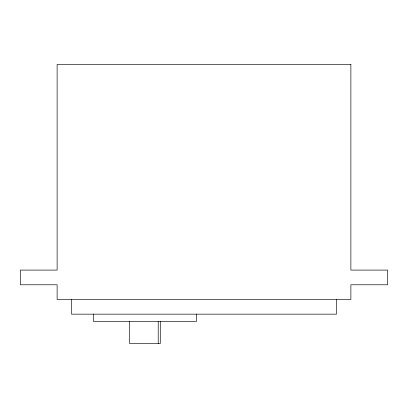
<?xml version="1.0" encoding="UTF-8"?>
<svg xmlns="http://www.w3.org/2000/svg" width="408" height="408" viewBox="0 0 408 408"><rect width="100%" height="100%" fill="white"/><g stroke="black" fill="none" stroke-linecap="round" stroke-linejoin="round"><path stroke-width="0.61" d="M336.462 299.472L336.462 314.16L71.538 314.16L71.538 299.472M196.386 314.16L196.386 321.504L93.57 321.504L93.57 314.16M160.288 321.504L160.288 343.536L129.673 343.536L129.673 321.504M158.217 321.504L158.217 343.536M350.88 64.464L57.12 64.464L57.12 270.096L20.4 270.096L20.4 284.784L57.12 284.784L57.12 299.472L350.88 299.472L350.88 284.784L387.6 284.784L387.6 270.096L350.88 270.096L350.88 64.464"/></g></svg>
